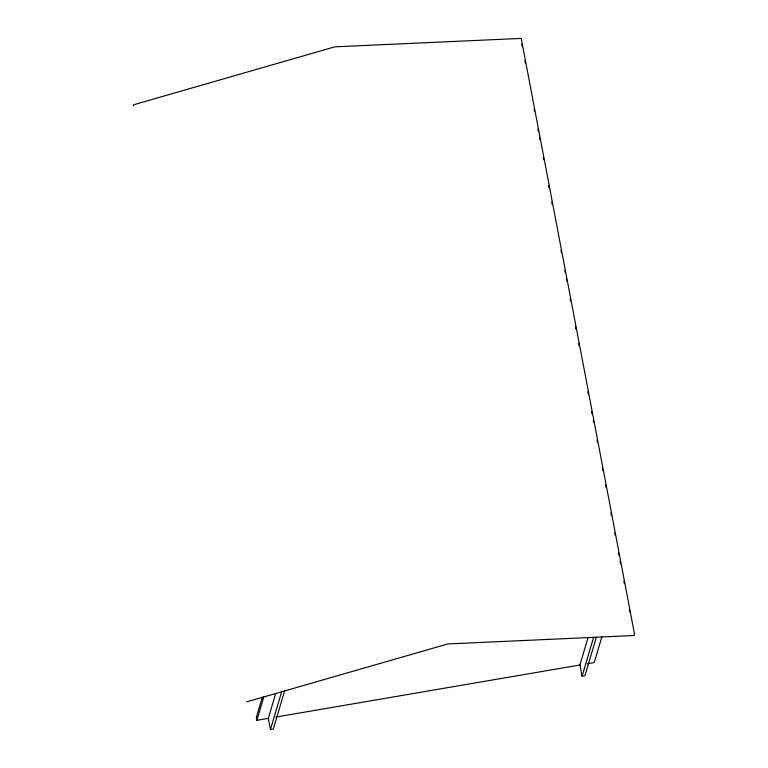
<?xml version="1.0" encoding="UTF-8"?>
<svg xmlns="http://www.w3.org/2000/svg" width="768" height="768" viewBox="0 0 768 768"><rect width="100%" height="100%" fill="white"/><g stroke="black" fill="none" stroke-linecap="round" stroke-linejoin="round"><path stroke-width="1.15" d="M133.44 105.917L133.795 104.736L334.838 46.838L521.222 38.4L634.56 634.33L634.205 635.51L447.811 643.949L246.778 701.846M262.339 697.219L256.339 717.504L256.867 720.317L268.301 718.358L275.702 693.379M256.867 720.317L263.875 696.653M284.832 690.192L273.302 729.11L270.442 729.6L281.539 692.131M588.067 637.526L579.926 665.002L582.067 676.243L584.928 675.754L596.362 637.152M582.067 676.243L593.597 637.325M601.901 636.634L594.221 662.554L587.357 663.725M275.885 717.062L580.426 664.915M521.77 44.294L522.221 46.646M524.909 60.778L525.36 63.139M534.096 109.066L534.538 111.418M537.898 129.091L538.349 131.443M539.462 137.328L539.914 139.69M543.274 157.354L543.725 159.706M548.65 185.616L549.101 187.978M551.789 202.109L552.23 204.461M560.966 250.397L561.418 252.749M564.778 270.413L565.219 272.774M566.342 278.659L566.794 281.011M570.154 298.675L570.595 301.037M575.53 326.947L575.971 329.299M578.659 343.43L579.11 345.792M587.846 391.718L588.298 394.08M591.648 411.744L592.099 414.096M593.222 419.981L593.664 422.342M597.024 440.006L597.475 442.358M602.4 468.269L602.851 470.63M605.539 484.762L605.99 487.114M610.915 513.024L611.366 515.386M614.726 533.05L615.168 535.402M618.528 553.066L618.979 555.427M620.093 561.312L620.544 563.664M623.904 581.338L624.355 583.69M629.28 609.6L629.731 611.952M268.301 718.358L270.442 729.6"/></g></svg>
